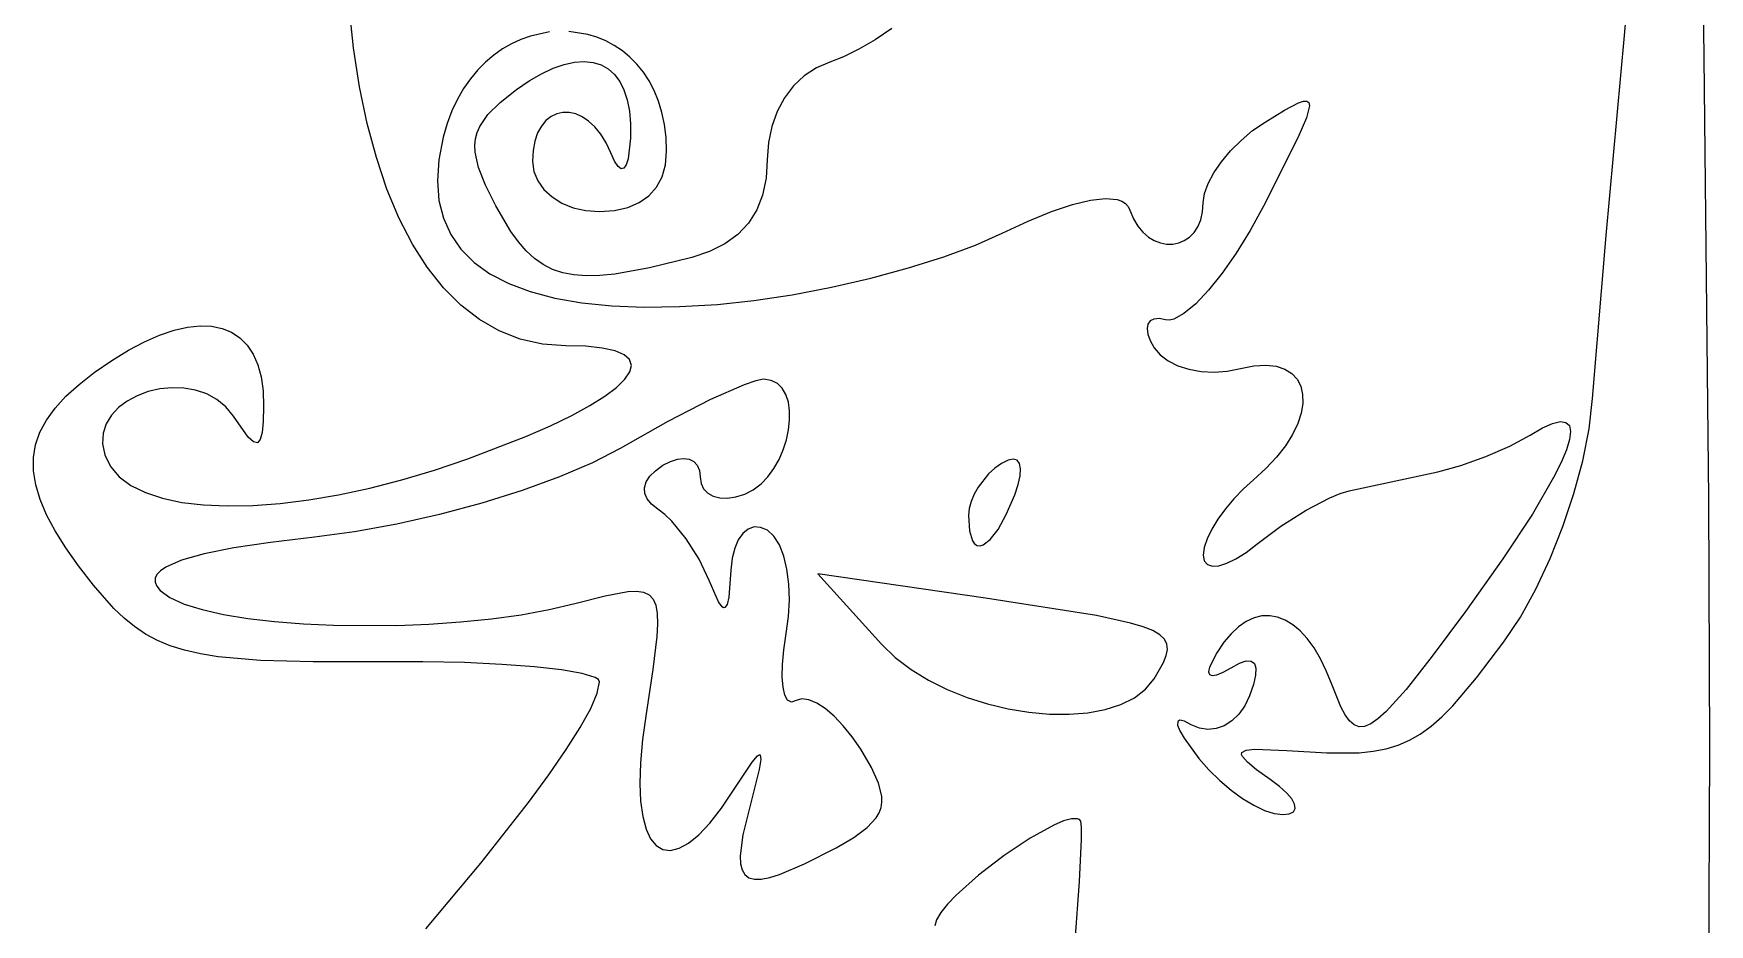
# Model space of a CAD drawing. Header units: millimetres. Extents: x 0.03 to 7.19, y 1.13 to 4.15.
# Drawn here: x 2.024 to 2.58, y 1.957 to 2.253 of the extents above; entities that cross this region are included whole.
import ezdxf

# ---------------------------------------------------------------- set-up
doc = ezdxf.new("R2010")
doc.units = ezdxf.units.MM

msp = doc.modelspace()

# ---------------------------------------------------------------- linework, layer by layer
at = {"flags": 128}
for points in [[(2.570107, 2.744851), (2.571907, 2.680066), (2.573424, 2.602217), (2.574712, 2.510177), (2.577883, 2.244538), (2.57941, 2.098451), (2.579755, 2.015661), (2.579379, 1.939913)], [(2.19547, 2.253051), (2.189086, 2.251693), (2.185952, 2.25057), (2.182882, 2.249147), (2.179898, 2.247426), (2.177019, 2.245403), (2.174266, 2.243078), (2.17166, 2.24045), (2.16922, 2.237516), (2.166966, 2.234277), (2.16492, 2.23073), (2.163101, 2.226875), (2.16153, 2.222709), (2.160226, 2.218233), (2.158767, 2.210711), (2.158289, 2.203712), (2.158788, 2.197239), (2.160256, 2.191296), (2.162687, 2.185887), (2.166075, 2.181016), (2.170412, 2.176687), (2.175693, 2.172905), (2.181911, 2.169672), (2.18906, 2.166993), (2.197133, 2.164872), (2.206123, 2.163313), (2.216024, 2.162319), (2.22683, 2.161896), (2.238534, 2.162046), (2.251129, 2.162774), (2.263125, 2.164043), (2.275835, 2.165984), (2.288871, 2.168501), (2.301848, 2.171497), (2.314378, 2.174875), (2.326074, 2.17854), (2.336551, 2.182395), (2.345421, 2.186344), (2.353997, 2.190383), (2.361772, 2.193566), (2.368677, 2.19588), (2.374645, 2.197313), (2.379605, 2.19785), (2.383489, 2.19748), (2.385006, 2.196951), (2.386228, 2.196191), (2.387147, 2.195197), (2.387754, 2.193969), (2.388924, 2.191121), (2.390359, 2.188696), (2.392012, 2.186688), (2.393838, 2.185092), (2.395788, 2.183905), (2.397815, 2.18312), (2.399873, 2.182733), (2.401914, 2.18274), (2.403891, 2.183135), (2.405757, 2.183914), (2.407466, 2.185073), (2.408969, 2.186605), (2.41022, 2.188508), (2.411172, 2.190775), (2.411778, 2.193403), (2.41199, 2.196385), (2.412409, 2.199462), (2.41361, 2.202836), (2.415508, 2.206398), (2.41802, 2.21004), (2.421061, 2.213651), (2.424547, 2.217122), (2.428394, 2.220343), (2.432518, 2.223205), (2.438997, 2.227158), (2.443618, 2.229564), (2.445229, 2.230097), (2.446375, 2.230135), (2.447053, 2.229641), (2.447263, 2.22858), (2.446277, 2.224611), (2.443411, 2.217939), (2.432018, 2.19533), (2.427559, 2.187215), (2.422946, 2.179765), (2.418315, 2.173134), (2.413798, 2.167477), (2.409528, 2.162949), (2.405641, 2.159703), (2.402269, 2.157894), (2.400818, 2.157577), (2.399546, 2.157677), (2.397404, 2.158038), (2.395707, 2.157887), (2.394471, 2.157262), (2.393711, 2.156201), (2.393442, 2.154744), (2.393681, 2.152927), (2.394441, 2.15079), (2.39574, 2.148372), (2.397705, 2.146003), (2.400365, 2.144008), (2.403603, 2.142417), (2.407301, 2.141257), (2.411342, 2.140557), (2.415609, 2.140344), (2.419985, 2.140648), (2.424351, 2.141497), (2.428838, 2.142394), (2.43279, 2.142629), (2.436201, 2.142252), (2.439065, 2.141315), (2.441377, 2.139867), (2.443129, 2.137958), (2.444318, 2.135639), (2.444936, 2.13296), (2.444979, 2.129972), (2.444439, 2.126725), (2.443312, 2.123269), (2.441592, 2.119655), (2.439272, 2.115933), (2.436346, 2.112153), (2.43281, 2.108366), (2.428657, 2.104622), (2.425309, 2.101615), (2.422186, 2.098372), (2.419355, 2.094996), (2.416886, 2.091587), (2.414847, 2.088248), (2.413305, 2.085082), (2.41233, 2.082191), (2.41199, 2.079677), (2.412353, 2.077746), (2.413393, 2.076527), (2.415037, 2.076005), (2.417212, 2.076165), (2.419846, 2.076992), (2.422865, 2.078472), (2.426197, 2.080589), (2.429768, 2.08333), (2.437687, 2.089283), (2.446087, 2.094589), (2.453967, 2.098668), (2.457398, 2.100066), (2.460324, 2.100941), (2.489768, 2.107302), (2.497335, 2.109342), (2.505619, 2.112319), (2.513616, 2.115833), (2.520324, 2.119483), (2.524423, 2.121834), (2.527767, 2.123302), (2.530362, 2.123904), (2.532215, 2.123658), (2.533331, 2.12258), (2.533718, 2.12069), (2.533382, 2.118004), (2.532329, 2.11454), (2.530565, 2.110316), (2.528097, 2.105349), (2.521076, 2.093258), (2.511314, 2.078408), (2.498865, 2.060941), (2.487874, 2.046171), (2.479262, 2.0352), (2.472625, 2.027804), (2.469918, 2.025375), (2.467553, 2.023755), (2.465477, 2.022916), (2.46364, 2.02283), (2.461991, 2.023468), (2.460479, 2.024802), (2.459052, 2.026805), (2.457662, 2.029447), (2.454782, 2.036538), (2.452898, 2.041167), (2.450872, 2.04529), (2.44872, 2.048902), (2.446457, 2.052), (2.444099, 2.054578), (2.441663, 2.056632), (2.439164, 2.058157), (2.436619, 2.059149), (2.434042, 2.059604), (2.43145, 2.059516), (2.42886, 2.058881), (2.426286, 2.057694), (2.423745, 2.055952), (2.421252, 2.053649), (2.418824, 2.050781), (2.416476, 2.047344), (2.414067, 2.042553), (2.413784, 2.041023), (2.414105, 2.040082), (2.415021, 2.039737), (2.416523, 2.039998), (2.418604, 2.040873), (2.421254, 2.042372), (2.424048, 2.043881), (2.42627, 2.044612), (2.427916, 2.044572), (2.428982, 2.043767), (2.429464, 2.042205), (2.429358, 2.039891), (2.42866, 2.036833), (2.427365, 2.033038), (2.425781, 2.029744), (2.423802, 2.026971), (2.421505, 2.024758), (2.418971, 2.023146), (2.416279, 2.022173), (2.413508, 2.021878), (2.410737, 2.022302), (2.408046, 2.023483), (2.405801, 2.024631), (2.404308, 2.02496), (2.403558, 2.024517), (2.403539, 2.023345), (2.404242, 2.021493), (2.405655, 2.019004), (2.410574, 2.012302), (2.413889, 2.008531), (2.417476, 2.005019), (2.421223, 2.001842), (2.425015, 1.999078), (2.428737, 1.996803), (2.432277, 1.995093), (2.435519, 1.994026), (2.438351, 1.993677), (2.440527, 1.993946), (2.4419, 1.994648), (2.442486, 1.995735), (2.442303, 1.99716), (2.441367, 1.998875), (2.439695, 2.000833), (2.437305, 2.002987), (2.434212, 2.005288), (2.429713, 2.008495), (2.426633, 2.011019), (2.425005, 2.012916), (2.424745, 2.013646), (2.42486, 2.014241), (2.426232, 2.015052), (2.429152, 2.015403), (2.439768, 2.014955), (2.452947, 2.01413), (2.46369, 2.014207), (2.468341, 2.014681), (2.472615, 2.015497), (2.47659, 2.016693), (2.480343, 2.018309), (2.483951, 2.020383), (2.487491, 2.022955), (2.491042, 2.026062), (2.49468, 2.029744), (2.502529, 2.038988), (2.511657, 2.050997), (2.517094, 2.059154), (2.522231, 2.068417), (2.526968, 2.078508), (2.5312, 2.089144), (2.534827, 2.100047), (2.537745, 2.110936), (2.539852, 2.121531), (2.541046, 2.131552), (2.545508, 2.185573), (2.551574, 2.251844), (2.553243, 2.271029)], [(2.154422, 1.955885), (2.172678, 1.977571), (2.188488, 1.997728), (2.195187, 2.006877), (2.200928, 2.015218), (2.205594, 2.022607), (2.20907, 2.028904), (2.211241, 2.033965), (2.21199, 2.037649), (2.21161, 2.038407), (2.210496, 2.039134), (2.206214, 2.040488), (2.199443, 2.041683), (2.190485, 2.042691), (2.17964, 2.043486), (2.167207, 2.04404), (2.153488, 2.044326), (2.138782, 2.044316), (2.117095, 2.044264), (2.099615, 2.044762), (2.08565, 2.045998), (2.079769, 2.04695), (2.074508, 2.048156), (2.069779, 2.04964), (2.065497, 2.051424), (2.061575, 2.053532), (2.057926, 2.055988), (2.054465, 2.058814), (2.051104, 2.062033), (2.044337, 2.069747), (2.039389, 2.076094), (2.03514, 2.082077), (2.031592, 2.087726), (2.028748, 2.09307), (2.02661, 2.098139), (2.025181, 2.102963), (2.024462, 2.10757), (2.024457, 2.111991), (2.025168, 2.116256), (2.026596, 2.120393), (2.028745, 2.124433), (2.031617, 2.128405), (2.035214, 2.132338), (2.039538, 2.136263), (2.044592, 2.140209), (2.050379, 2.144205), (2.055918, 2.14761), (2.061213, 2.150411), (2.066248, 2.152613), (2.071005, 2.154221), (2.07547, 2.15524), (2.079627, 2.155674), (2.083459, 2.15553), (2.08695, 2.154811), (2.090085, 2.153522), (2.092847, 2.151669), (2.095221, 2.149256), (2.09719, 2.146289), (2.098738, 2.142771), (2.099849, 2.138709), (2.100508, 2.134106), (2.100699, 2.128969), (2.100555, 2.123955), (2.100195, 2.120288), (2.099569, 2.117953), (2.098627, 2.116932), (2.097321, 2.117211), (2.095599, 2.118771), (2.090712, 2.125677), (2.088219, 2.128822), (2.085225, 2.1313), (2.081832, 2.13314), (2.078143, 2.134373), (2.07426, 2.135029), (2.070285, 2.13514), (2.066322, 2.134735), (2.062471, 2.133845), (2.058836, 2.132502), (2.055519, 2.130734), (2.052623, 2.128573), (2.05025, 2.12605), (2.048501, 2.123195), (2.047481, 2.120038), (2.04729, 2.11661), (2.048032, 2.112941), (2.049926, 2.109049), (2.05285, 2.105662), (2.056745, 2.102779), (2.061549, 2.100402), (2.067203, 2.09853), (2.073648, 2.097166), (2.080822, 2.096309), (2.088667, 2.09596), (2.097123, 2.09612), (2.106128, 2.09679), (2.115625, 2.09797), (2.125551, 2.099662), (2.135849, 2.101865), (2.146457, 2.10458), (2.157316, 2.107809), (2.168365, 2.111552), (2.187595, 2.119002), (2.195699, 2.122565), (2.202772, 2.125992), (2.208797, 2.129263), (2.213756, 2.132357), (2.217631, 2.135255), (2.220403, 2.137934), (2.222057, 2.140375), (2.222573, 2.142558), (2.221934, 2.144461), (2.220123, 2.146064), (2.217121, 2.147346), (2.212911, 2.148288), (2.207475, 2.148868), (2.200796, 2.149066), (2.193094, 2.149619), (2.185753, 2.151262), (2.178786, 2.153974), (2.172205, 2.15773), (2.166023, 2.16251), (2.160254, 2.168289), (2.15491, 2.175046), (2.150004, 2.182757), (2.14555, 2.1914), (2.141559, 2.200953), (2.138046, 2.211392), (2.135022, 2.222695), (2.132502, 2.234839), (2.130497, 2.247802), (2.129021, 2.261561)], [(2.308789, 2.254141), (2.303284, 2.250479), (2.297923, 2.24733), (2.292871, 2.24481), (2.288296, 2.243038), (2.283847, 2.241152), (2.279827, 2.238492), (2.276286, 2.235139), (2.273275, 2.23117), (2.270845, 2.226665), (2.269046, 2.221702), (2.267929, 2.216361), (2.267546, 2.210719), (2.26716, 2.204545), (2.266001, 2.198989), (2.264063, 2.194045), (2.261343, 2.189707), (2.257835, 2.185968), (2.253536, 2.182822), (2.248441, 2.180264), (2.242546, 2.178288), (2.228557, 2.174834), (2.217037, 2.172771), (2.212079, 2.172293), (2.20759, 2.172202), (2.203521, 2.17251), (2.199822, 2.173231), (2.196443, 2.174378), (2.193336, 2.175963), (2.190451, 2.178), (2.187739, 2.180501), (2.18515, 2.18348), (2.182635, 2.18695), (2.177629, 2.195413), (2.174195, 2.202295), (2.171909, 2.208156), (2.170809, 2.213212), (2.170716, 2.215505), (2.170933, 2.217677), (2.171466, 2.219756), (2.172319, 2.221768), (2.175006, 2.225698), (2.179032, 2.229684), (2.184435, 2.233941), (2.188697, 2.236847), (2.192772, 2.239203), (2.196645, 2.241016), (2.200302, 2.242291), (2.20373, 2.243035), (2.206913, 2.243254), (2.209838, 2.242953), (2.21249, 2.242139), (2.214856, 2.240817), (2.216922, 2.238994), (2.218673, 2.236675), (2.220095, 2.233867), (2.221174, 2.230575), (2.221896, 2.226805), (2.222247, 2.222564), (2.222212, 2.217858), (2.221463, 2.211008), (2.220841, 2.208966), (2.22007, 2.207859), (2.219163, 2.207696), (2.21813, 2.208485), (2.216986, 2.210235), (2.21574, 2.212955), (2.214162, 2.216334), (2.212383, 2.219218), (2.210445, 2.221612), (2.208389, 2.223521), (2.206258, 2.224948), (2.204092, 2.225899), (2.201935, 2.226378), (2.199827, 2.226389), (2.197811, 2.225937), (2.195928, 2.225026), (2.19422, 2.223661), (2.192729, 2.221845), (2.191496, 2.219585), (2.190564, 2.216884), (2.189974, 2.213746), (2.189768, 2.210177), (2.190216, 2.206801), (2.191504, 2.203665), (2.193544, 2.200833), (2.196249, 2.19837), (2.199533, 2.196341), (2.203309, 2.194812), (2.20749, 2.193847), (2.21199, 2.19351), (2.216961, 2.193853), (2.221363, 2.194864), (2.225168, 2.196517), (2.228346, 2.198786), (2.230869, 2.201646), (2.232707, 2.205071), (2.233831, 2.209034), (2.234212, 2.21351), (2.234035, 2.218082), (2.233518, 2.22238), (2.23268, 2.226405), (2.231542, 2.230155), (2.230124, 2.233629), (2.228447, 2.236825), (2.226531, 2.239742), (2.224396, 2.242379), (2.222063, 2.244734), (2.219551, 2.246807), (2.216881, 2.248596), (2.214073, 2.250099), (2.211148, 2.251315), (2.208126, 2.252243), (2.20187, 2.253231)], [(2.290379, 1.982733), (2.296298, 1.986146), (2.300721, 1.989367), (2.303697, 1.992587), (2.304657, 1.994256), (2.305273, 1.995997), (2.305551, 1.997832), (2.305497, 1.999786), (2.304416, 2.004147), (2.302079, 2.009269), (2.298532, 2.015344), (2.295711, 2.019492), (2.292756, 2.023162), (2.289754, 2.026289), (2.286792, 2.028806), (2.28396, 2.030647), (2.281344, 2.031746), (2.279034, 2.032037), (2.277115, 2.031455), (2.275573, 2.030993), (2.274328, 2.03164), (2.273396, 2.033304), (2.272789, 2.035894), (2.27252, 2.039318), (2.272604, 2.043484), (2.273052, 2.048301), (2.273879, 2.053677), (2.274645, 2.059302), (2.274916, 2.064823), (2.27472, 2.0701), (2.274082, 2.074991), (2.273028, 2.079358), (2.271584, 2.083058), (2.269776, 2.085952), (2.267629, 2.087899), (2.265359, 2.088879), (2.263208, 2.089), (2.261224, 2.088316), (2.259457, 2.086882), (2.257957, 2.084751), (2.256772, 2.081977), (2.255952, 2.078615), (2.255546, 2.074719), (2.254826, 2.065761), (2.254265, 2.06334), (2.253534, 2.062274), (2.253095, 2.062245), (2.252602, 2.062549), (2.251442, 2.064152), (2.248324, 2.071288), (2.245023, 2.078308), (2.240723, 2.085099), (2.23598, 2.090888), (2.233616, 2.093164), (2.231351, 2.094899), (2.229253, 2.09655), (2.227819, 2.098306), (2.227047, 2.100139), (2.226935, 2.102019), (2.227478, 2.103918), (2.228676, 2.105808), (2.230523, 2.107658), (2.233018, 2.109441), (2.235489, 2.110735), (2.237794, 2.111491), (2.239884, 2.111725), (2.241707, 2.111453), (2.243213, 2.110691), (2.244352, 2.109455), (2.245072, 2.10776), (2.245324, 2.105622), (2.245626, 2.103444), (2.246492, 2.101637), (2.247862, 2.100224), (2.249674, 2.099227), (2.251868, 2.098672), (2.254382, 2.098581), (2.257156, 2.098977), (2.260129, 2.099885), (2.262942, 2.101304), (2.265496, 2.103248), (2.267778, 2.105632), (2.269773, 2.108371), (2.271468, 2.11138), (2.272848, 2.114574), (2.273901, 2.117867), (2.274612, 2.121175), (2.274967, 2.124413), (2.274952, 2.127495), (2.274554, 2.130337), (2.273758, 2.132852), (2.272551, 2.134957), (2.270919, 2.136566), (2.268848, 2.137593), (2.266324, 2.137955), (2.263795, 2.137486), (2.259901, 2.136143), (2.248798, 2.13121), (2.234572, 2.12391), (2.218782, 2.114997), (2.209693, 2.11025), (2.198755, 2.105568), (2.186383, 2.101073), (2.172992, 2.096884), (2.158998, 2.093121), (2.144815, 2.089905), (2.130859, 2.087356), (2.117546, 2.085594), (2.103022, 2.083904), (2.090839, 2.082074), (2.080988, 2.0801), (2.073461, 2.077979), (2.068248, 2.075709), (2.066507, 2.074516), (2.065341, 2.073285), (2.064749, 2.072015), (2.06473, 2.070706), (2.065283, 2.069357), (2.066407, 2.067969), (2.069672, 2.065596), (2.074365, 2.06348), (2.080332, 2.061627), (2.087419, 2.060041), (2.095473, 2.058727), (2.104338, 2.05769), (2.113862, 2.056934), (2.123891, 2.056465), (2.144847, 2.056406), (2.155467, 2.056825), (2.165975, 2.057551), (2.176219, 2.058587), (2.186044, 2.059938), (2.195297, 2.06161), (2.203824, 2.063608), (2.213905, 2.066199), (2.221405, 2.06759), (2.224271, 2.067703), (2.226594, 2.067357), (2.228408, 2.0665), (2.229745, 2.06508), (2.230642, 2.063043), (2.23113, 2.060336), (2.231245, 2.056908), (2.231021, 2.052705), (2.229689, 2.041765), (2.227407, 2.027094), (2.226234, 2.018567), (2.22556, 2.010878), (2.225363, 2.004047), (2.225622, 1.998092), (2.226315, 1.993032), (2.22742, 1.988886), (2.228916, 1.985673), (2.230782, 1.983411), (2.232995, 1.982121), (2.235534, 1.981819), (2.238378, 1.982526), (2.241505, 1.98426), (2.244892, 1.98704), (2.24852, 1.990884), (2.252365, 1.995813), (2.256407, 2.001844), (2.262516, 2.011089), (2.264286, 2.01315), (2.264866, 2.013523), (2.265249, 2.013451), (2.265442, 2.011955), (2.264901, 2.008621), (2.261768, 1.996288), (2.259528, 1.987013), (2.258633, 1.980055), (2.258739, 1.977421), (2.259241, 1.975338), (2.260158, 1.973796), (2.261511, 1.972786), (2.263319, 1.972299), (2.265601, 1.972326), (2.268379, 1.972856), (2.27167, 1.97388), (2.279877, 1.977374), (2.290379, 1.982733)], [(2.34956, 2.099635), (2.350719, 2.103084), (2.351362, 2.10599), (2.351504, 2.108319), (2.351159, 2.110036), (2.35034, 2.111107), (2.349062, 2.111497), (2.347339, 2.111171), (2.345185, 2.110094), (2.342979, 2.108516), (2.340921, 2.106633), (2.337433, 2.102231), (2.336091, 2.099853), (2.335077, 2.097451), (2.334436, 2.095096), (2.334212, 2.092858), (2.334569, 2.08777), (2.335571, 2.084467), (2.336284, 2.083471), (2.33712, 2.082905), (2.338068, 2.082762), (2.339115, 2.083038), (2.341457, 2.084822), (2.344044, 2.088213), (2.346779, 2.093166), (2.34956, 2.099635)], [(2.395768, 2.038691), (2.398837, 2.044115), (2.399749, 2.046387), (2.400152, 2.048409), (2.399976, 2.050216), (2.399152, 2.05184), (2.397608, 2.053316), (2.395277, 2.054675), (2.392086, 2.055953), (2.387968, 2.057182), (2.376664, 2.059627), (2.339837, 2.065399), (2.284351, 2.073455), (2.305449, 2.050149), (2.309997, 2.045743), (2.315214, 2.041762), (2.320986, 2.038221), (2.327204, 2.035134), (2.333753, 2.032516), (2.340524, 2.03038), (2.347404, 2.028741), (2.35428, 2.027613), (2.361042, 2.02701), (2.367577, 2.026947), (2.373774, 2.027437), (2.379521, 2.028495), (2.384705, 2.030135), (2.389216, 2.032372), (2.392941, 2.035219), (2.395768, 2.038691)], [(2.371449, 1.991497), (2.371019, 1.992014), (2.370361, 1.992315), (2.368422, 1.99231), (2.365759, 1.991573), (2.3625, 1.990195), (2.354699, 1.985881), (2.346035, 1.980097), (2.337527, 1.973572), (2.330191, 1.967036), (2.32728, 1.963991), (2.325043, 1.961216), (2.323608, 1.958804), (2.323101, 1.956844)], [(2.369626, 1.951907), (2.371034, 1.971552), (2.371683, 1.985437), (2.371684, 1.989574), (2.371449, 1.991497)]]:
    msp.add_lwpolyline(points, dxfattribs=at)

doc.saveas('drawing.dxf')
